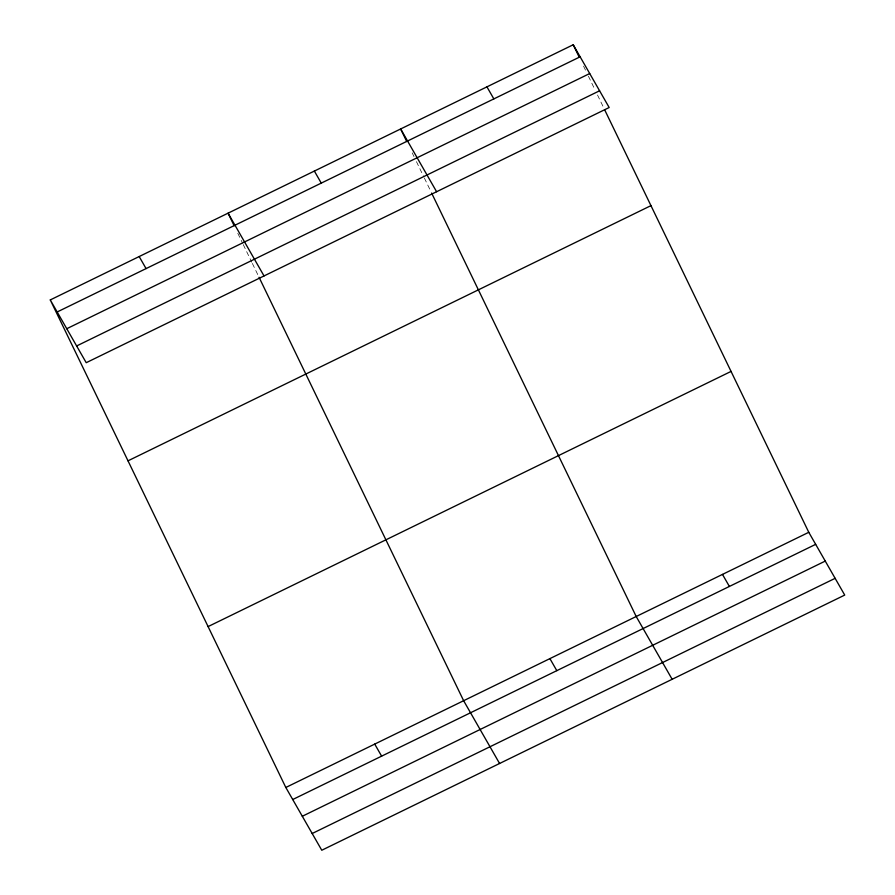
<?xml version="1.0" encoding="UTF-8"?>
<svg xmlns="http://www.w3.org/2000/svg" width="895" height="895" viewBox="0 0 895 895"><rect width="100%" height="100%" fill="white"/><g stroke="black" fill="none" stroke-linecap="round" stroke-linejoin="round"><path stroke-width="0.67" stroke-dasharray="4.47 3.36" d="M583.551 66.118L585.979 71.141M588.407 76.176L595.085 90.003M597.524 95.027L604.203 108.854M412.192 152.844L414.016 156.614M416.443 161.637L423.727 176.729M424.342 177.982L431.021 191.81M237.801 233.282L242.657 243.339M243.261 244.592L251.763 262.19M252.368 263.443L258.442 276.018"/><path stroke-width="1.34" d="M50.277 299.926L573.225 44.75L609.182 107.523L86.222 362.699L50.277 299.926L285.818 787.477L321.775 850.25L844.723 595.074L808.778 532.301L604.807 110.107M57.179 311.975L580.128 56.799M66.767 328.711L589.715 73.535M76.634 345.962L599.594 90.775M128.007 460.824L650.956 205.637M208.099 626.59L731.047 371.414M285.818 787.477L808.778 532.301M292.721 799.526L815.669 544.35M302.309 816.262L825.257 561.087M312.187 833.513L835.136 578.327M486.947 86.86L493.839 98.897M722.489 574.411L729.391 586.449M436.603 191.731L400.658 128.958L406.733 141.533M672.145 679.283L636.2 616.51L431.625 193.063M314.369 171.068L321.271 183.117M549.91 658.619L556.813 670.668M264.025 275.94L228.08 213.167L234.154 225.741M499.578 763.491L463.632 700.718L259.047 277.271M139.184 256.552L146.075 268.601M374.725 744.103L381.628 756.152M573.225 44.75L579.3 57.325"/></g></svg>
